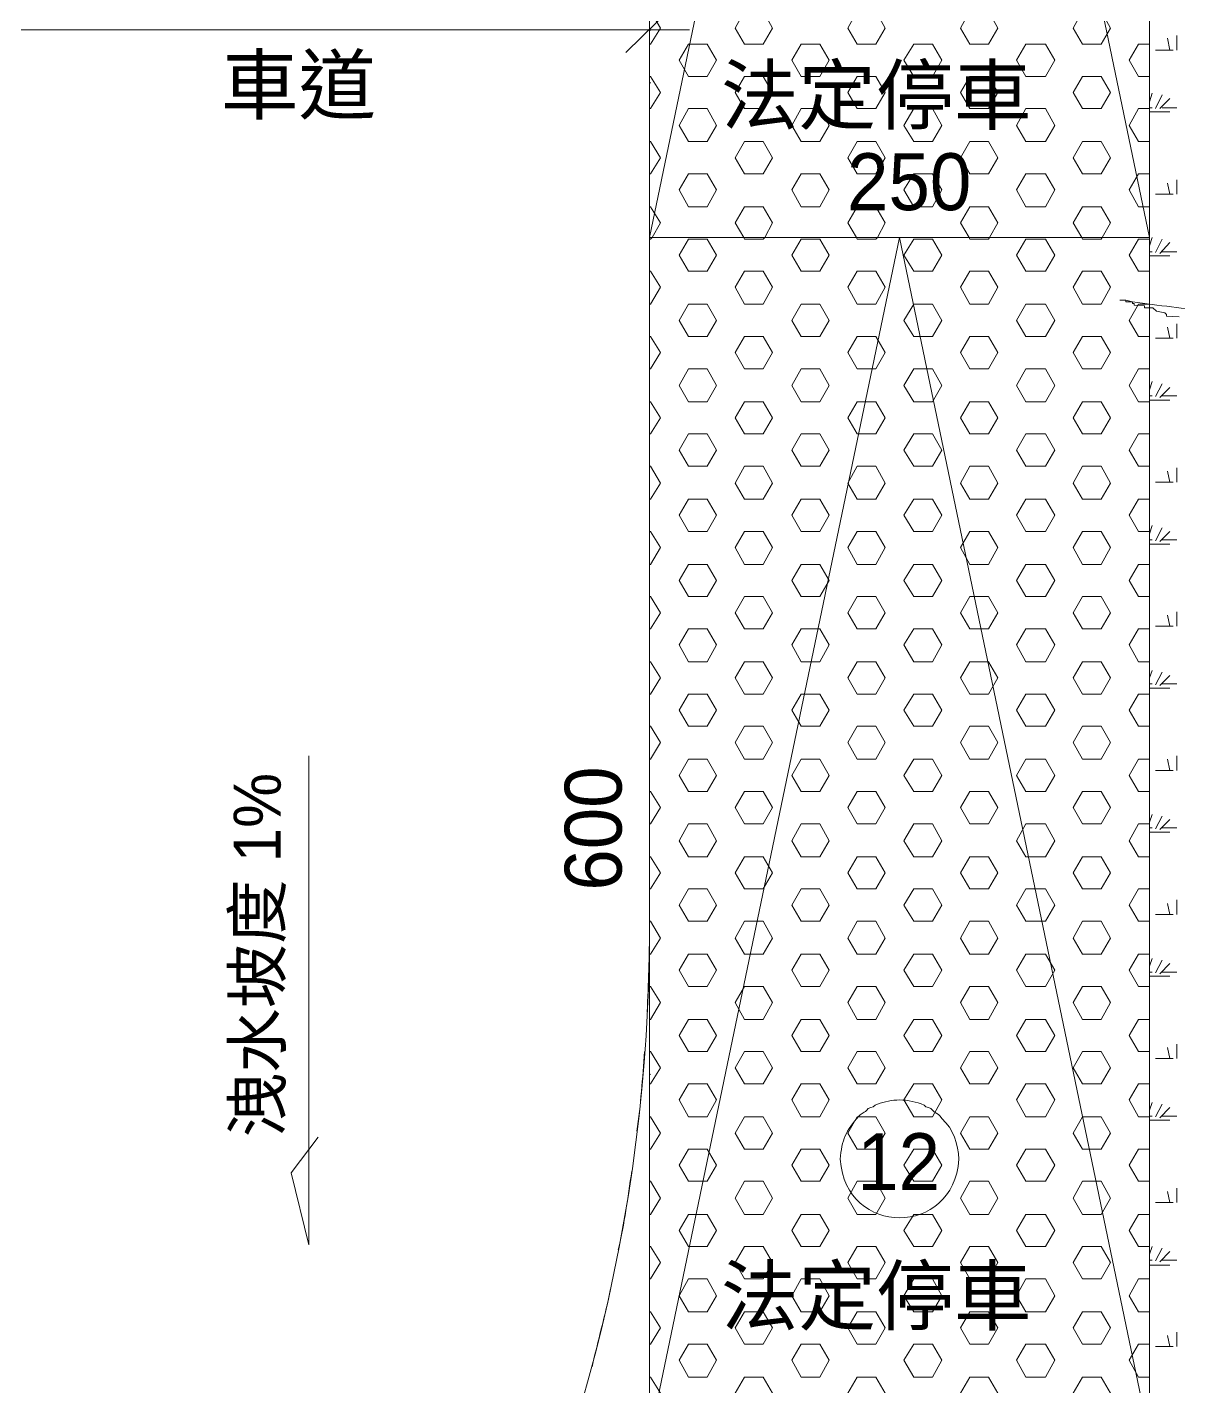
# Model space of a CAD drawing. Header units: millimetres. Extents: x -15161 to 10473752, y -72817 to 33960.
# Drawn here: x 76103 to 76678, y -48446 to -47767 of the extents above; entities that cross this region are included whole.
import ezdxf
from ezdxf import colors
from ezdxf.entities.mleader import LeaderData, LeaderLine
from ezdxf.enums import TextEntityAlignment as Align
from ezdxf.math import Vec2, Vec3

# ---------------------------------------------------------------- set-up
doc = ezdxf.new("R2010")
doc.units = ezdxf.units.MM
doc.layers.add('PDF_幾何圖形', color=7, linetype='Continuous')
doc.layers.add('PDF_文字', color=7, linetype='Continuous')
doc.styles.add('PDF PMingLiU', font='PMingLiU.ttf')
doc.styles.get("Standard").update_dxf_attribs({"font": 'arial.ttf'})

# ---------------------------------------------------------------- blocks, each defined once
blk = doc.blocks.new('建築底圖1140116')
at = {"layer": 'PDF_幾何圖形', "lineweight": 0}
for points in [[(1839.01, -22577.18), (1488.86, -22577.18, -0.000209), (1488.43, -24980.84)], [(1837.74, -24945.69, 0.011407), (1839.01, -24903.78, -0.254152), (1450.33, -25617.63)]]:
    blk.add_lwpolyline(points, format="xyb", dxfattribs=at)
for points in [[(2126.08, -23358.36), (2088.82, -23358.36), (2088.82, -25158.67), (2389.01, -25158.67)], [(1839.01, -24558.7), (1839.01, -23958.32), (2088.82, -23958.32), (2088.82, -24558.7)], [(2088.82, -24558.7), (1963.91, -23958.32), (1839.01, -24558.7), (1963.91, -23958.32)], [(1839.01, -24558.7), (1839.01, -23958.32), (2088.82, -23958.32), (2088.82, -24558.7)], [(1895.75, -24445.65), (1886.43, -24445.65), (1881.77, -24454.12), (1886.43, -24462.17), (1895.75, -24462.17), (1900.4, -24454.12)], [(1952.06, -24445.65), (1942.74, -24445.65), (1938.09, -24454.12), (1942.74, -24462.17), (1952.06, -24462.17), (1956.72, -24454.12)], [(2008.37, -24445.65), (1999.06, -24445.65), (1994.4, -24454.12), (1999.06, -24462.17), (2008.37, -24462.17), (2013.03, -24454.12)], [(2064.68, -24445.65), (2055.37, -24445.65), (2050.71, -24454.12), (2055.37, -24462.17), (2064.68, -24462.17), (2069.34, -24454.12)], [(1867.8, -24462.17), (1858.49, -24462.17), (1853.83, -24470.21), (1858.49, -24478.26), (1867.8, -24478.26), (1872.46, -24470.21)], [(1924.11, -24462.17), (1914.8, -24462.17), (1910.14, -24470.21), (1914.8, -24478.26), (1924.11, -24478.26), (1928.77, -24470.21)], [(1980.43, -24462.17), (1971.11, -24462.17), (1966.03, -24470.21), (1971.11, -24478.26), (1980.43, -24478.26), (1985.08, -24470.21)], [(2036.74, -24462.17), (2027, -24462.17), (2022.34, -24470.21), (2027, -24478.26), (2036.74, -24478.26), (2041.4, -24470.21)], [(1895.75, -24478.26), (1886.43, -24478.26), (1881.77, -24486.3), (1886.43, -24494.35), (1895.75, -24494.35), (1900.4, -24486.3)], [(1952.06, -24478.26), (1942.74, -24478.26), (1938.09, -24486.3), (1942.74, -24494.35), (1952.06, -24494.35), (1956.72, -24486.3)], [(2008.37, -24478.26), (1999.06, -24478.26), (1994.4, -24486.3), (1999.06, -24494.35), (2008.37, -24494.35), (2013.03, -24486.3)], [(2064.68, -24478.26), (2055.37, -24478.26), (2050.71, -24486.3), (2055.37, -24494.35), (2064.68, -24494.35), (2069.34, -24486.3)], [(1867.8, -24494.35), (1858.49, -24494.35), (1853.83, -24502.81), (1858.49, -24510.86), (1867.8, -24510.86), (1872.46, -24502.81)], [(1924.11, -24494.35), (1914.8, -24494.35), (1910.14, -24502.81), (1914.8, -24510.86), (1924.11, -24510.86), (1928.77, -24502.81)], [(1980.43, -24494.35), (1971.11, -24494.35), (1966.03, -24502.81), (1971.11, -24510.86), (1980.43, -24510.86), (1985.08, -24502.81)], [(2036.74, -24494.35), (2027, -24494.35), (2022.34, -24502.81), (2027, -24510.86), (2036.74, -24510.86), (2041.4, -24502.81)], [(1895.75, -24510.86), (1886.43, -24510.86), (1881.77, -24518.9), (1886.43, -24526.95), (1895.75, -24526.95), (1900.4, -24518.9)], [(1952.06, -24510.86), (1942.74, -24510.86), (1938.09, -24518.9), (1942.74, -24526.95), (1952.06, -24526.95), (1956.72, -24518.9)], [(2008.37, -24510.86), (1999.06, -24510.86), (1994.4, -24518.9), (1999.06, -24526.95), (2008.37, -24526.95), (2013.03, -24518.9)], [(2064.68, -24510.86), (2055.37, -24510.86), (2050.71, -24518.9), (2055.37, -24526.95), (2064.68, -24526.95), (2069.34, -24518.9)], [(1867.8, -24526.95), (1858.49, -24526.95), (1853.83, -24534.99), (1858.49, -24543.46), (1867.8, -24543.46), (1872.46, -24534.99)], [(1924.11, -24526.95), (1914.8, -24526.95), (1910.14, -24534.99), (1914.8, -24543.46), (1924.11, -24543.46), (1928.77, -24534.99)], [(1980.43, -24526.95), (1971.11, -24526.95), (1966.03, -24534.99), (1971.11, -24543.46), (1980.43, -24543.46), (1985.08, -24534.99)], [(2036.74, -24526.95), (2027, -24526.95), (2022.34, -24534.99), (2027, -24543.46), (2036.74, -24543.46), (2041.4, -24534.99)], [(1895.75, -24543.46), (1886.43, -24543.46), (1881.77, -24551.51), (1886.01, -24558.7), (1886.43, -24559.55), (1895.75, -24559.55), (1896.59, -24558.7), (1900.4, -24551.51)], [(1952.06, -24543.46), (1942.74, -24543.46), (1938.09, -24551.51), (1942.32, -24558.7), (1942.74, -24559.55), (1952.06, -24559.55), (1952.91, -24558.7), (1956.72, -24551.51)], [(2008.37, -24543.46), (1999.06, -24543.46), (1994.4, -24551.51), (1998.63, -24558.7), (1999.06, -24559.55), (2008.37, -24559.55), (2008.8, -24558.7), (2013.03, -24551.51)], [(2064.68, -24543.46), (2055.37, -24543.46), (2050.71, -24551.51), (2054.95, -24558.7), (2055.37, -24559.55), (2064.68, -24559.55), (2065.11, -24558.7), (2069.34, -24551.51)], [(1839.01, -25158.67), (1839.01, -24558.7), (2088.82, -24558.7), (2088.82, -25158.67)], [(1839.01, -25408.9), (2389.01, -25283.57), (1839.01, -25158.67), (1963.91, -24558.7), (2088.82, -25158.67), (1963.91, -24558.7), (1839.01, -25158.67), (2389.01, -25283.57)], [(1839.01, -25158.67), (1839.01, -24558.7), (2088.82, -24558.7), (2088.82, -25158.67)], [(1867.8, -24559.55), (1858.49, -24559.55), (1853.83, -24567.59), (1858.49, -24575.64), (1867.8, -24575.64), (1872.46, -24567.59)], [(1924.11, -24559.55), (1914.8, -24559.55), (1910.14, -24567.59), (1914.8, -24575.64), (1924.11, -24575.64), (1928.77, -24567.59)], [(1980.43, -24559.55), (1971.11, -24559.55), (1966.03, -24567.59), (1971.11, -24575.64), (1980.43, -24575.64), (1985.08, -24567.59)], [(2036.74, -24559.55), (2027, -24559.55), (2022.34, -24567.59), (2027, -24575.64), (2036.74, -24575.64), (2041.4, -24567.59)], [(1895.75, -24575.64), (1886.43, -24575.64), (1881.77, -24583.68), (1886.43, -24592.15), (1895.75, -24592.15), (1900.4, -24583.68)], [(1952.06, -24575.64), (1942.74, -24575.64), (1938.09, -24583.68), (1942.74, -24592.15), (1952.06, -24592.15), (1956.72, -24583.68)], [(2008.37, -24575.64), (1999.06, -24575.64), (1994.4, -24583.68), (1999.06, -24592.15), (2008.37, -24592.15), (2013.03, -24583.68)], [(2064.68, -24575.64), (2055.37, -24575.64), (2050.71, -24583.68), (2055.37, -24592.15), (2064.68, -24592.15), (2069.34, -24583.68)], [(1867.8, -24592.15), (1858.49, -24592.15), (1853.83, -24600.2), (1858.49, -24608.24), (1867.8, -24608.24), (1872.46, -24600.2)], [(1924.11, -24592.15), (1914.8, -24592.15), (1910.14, -24600.2), (1914.8, -24608.24), (1924.11, -24608.24), (1928.77, -24600.2)], [(1980.43, -24592.15), (1971.11, -24592.15), (1966.03, -24600.2), (1971.11, -24608.24), (1980.43, -24608.24), (1985.08, -24600.2)], [(2036.74, -24592.15), (2027, -24592.15), (2022.34, -24600.2), (2027, -24608.24), (2036.74, -24608.24), (2041.4, -24600.2)], [(1895.75, -24608.24), (1886.43, -24608.24), (1881.77, -24616.29), (1886.43, -24624.33), (1895.75, -24624.33), (1900.4, -24616.29)], [(1952.06, -24608.24), (1942.74, -24608.24), (1938.09, -24616.29), (1942.74, -24624.33), (1952.06, -24624.33), (1956.72, -24616.29)], [(2008.37, -24608.24), (1999.06, -24608.24), (1994.4, -24616.29), (1999.06, -24624.33), (2008.37, -24624.33), (2013.03, -24616.29)], [(2064.68, -24608.24), (2055.37, -24608.24), (2050.71, -24616.29), (2055.37, -24624.33), (2064.68, -24624.33), (2069.34, -24616.29)], [(1867.8, -24624.33), (1858.49, -24624.33), (1853.83, -24632.8), (1858.49, -24640.84), (1867.8, -24640.84), (1872.46, -24632.8)], [(1924.11, -24624.33), (1914.8, -24624.33), (1910.14, -24632.8), (1914.8, -24640.84), (1924.11, -24640.84), (1928.77, -24632.8)], [(1980.43, -24624.33), (1971.11, -24624.33), (1966.03, -24632.8), (1971.11, -24640.84), (1980.43, -24640.84), (1985.08, -24632.8)], [(2036.74, -24624.33), (2027, -24624.33), (2022.34, -24632.8), (2027, -24640.84), (2036.74, -24640.84), (2041.4, -24632.8)], [(1895.75, -24640.84), (1886.43, -24640.84), (1881.77, -24648.89), (1886.43, -24656.93), (1895.75, -24656.93), (1900.4, -24648.89)], [(1952.06, -24640.84), (1942.74, -24640.84), (1938.09, -24648.89), (1942.74, -24656.93), (1952.06, -24656.93), (1956.72, -24648.89)], [(2008.37, -24640.84), (1999.06, -24640.84), (1994.4, -24648.89), (1999.06, -24656.93), (2008.37, -24656.93), (2013.03, -24648.89)], [(2064.68, -24640.84), (2055.37, -24640.84), (2050.71, -24648.89), (2055.37, -24656.93), (2064.68, -24656.93), (2069.34, -24648.89)], [(1867.8, -24656.93), (1858.49, -24656.93), (1853.83, -24664.98), (1858.49, -24673.02), (1867.8, -24673.02), (1872.46, -24664.98)], [(1924.11, -24656.93), (1914.8, -24656.93), (1910.14, -24664.98), (1914.8, -24673.02), (1924.11, -24673.02), (1928.77, -24664.98)], [(1980.43, -24656.93), (1971.11, -24656.93), (1966.03, -24664.98), (1971.11, -24673.02), (1980.43, -24673.02), (1985.08, -24664.98)], [(2036.74, -24656.93), (2027, -24656.93), (2022.34, -24664.98), (2027, -24673.02), (2036.74, -24673.02), (2041.4, -24664.98)], [(1895.75, -24673.02), (1886.43, -24673.02), (1881.77, -24681.49), (1886.43, -24689.53), (1895.75, -24689.53), (1900.4, -24681.49)], [(1952.06, -24673.02), (1942.74, -24673.02), (1938.09, -24681.49), (1942.74, -24689.53), (1952.06, -24689.53), (1956.72, -24681.49)], [(2008.37, -24673.02), (1999.06, -24673.02), (1994.4, -24681.49), (1999.06, -24689.53), (2008.37, -24689.53), (2013.03, -24681.49)], [(2064.68, -24673.02), (2055.37, -24673.02), (2050.71, -24681.49), (2055.37, -24689.53), (2064.68, -24689.53), (2069.34, -24681.49)], [(1867.8, -24689.53), (1858.49, -24689.53), (1853.83, -24697.58), (1858.49, -24705.62), (1867.8, -24705.62), (1872.46, -24697.58)], [(1924.11, -24689.53), (1914.8, -24689.53), (1910.14, -24697.58), (1914.8, -24705.62), (1924.11, -24705.62), (1928.77, -24697.58)], [(1980.43, -24689.53), (1971.11, -24689.53), (1966.03, -24697.58), (1971.11, -24705.62), (1980.43, -24705.62), (1985.08, -24697.58)], [(2036.74, -24689.53), (2027, -24689.53), (2022.34, -24697.58), (2027, -24705.62), (2036.74, -24705.62), (2041.4, -24697.58)], [(1895.75, -24705.62), (1886.43, -24705.62), (1881.77, -24713.67), (1886.43, -24722.14), (1895.75, -24722.14), (1900.4, -24713.67)], [(1952.06, -24705.62), (1942.74, -24705.62), (1938.09, -24713.67), (1942.74, -24722.14), (1952.06, -24722.14), (1956.72, -24713.67)], [(2008.37, -24705.62), (1999.06, -24705.62), (1994.4, -24713.67), (1999.06, -24722.14), (2008.37, -24722.14), (2013.03, -24713.67)], [(2064.68, -24705.62), (2055.37, -24705.62), (2050.71, -24713.67), (2055.37, -24722.14), (2064.68, -24722.14), (2069.34, -24713.67)], [(1867.8, -24722.14), (1858.49, -24722.14), (1853.83, -24730.18), (1858.49, -24738.23), (1867.8, -24738.23), (1872.46, -24730.18)], [(1924.11, -24722.14), (1914.8, -24722.14), (1910.14, -24730.18), (1914.8, -24738.23), (1924.11, -24738.23), (1928.77, -24730.18)], [(1980.43, -24722.14), (1971.11, -24722.14), (1966.03, -24730.18), (1971.11, -24738.23), (1980.43, -24738.23), (1985.08, -24730.18)], [(2036.74, -24722.14), (2027, -24722.14), (2022.34, -24730.18), (2027, -24738.23), (2036.74, -24738.23), (2041.4, -24730.18)], [(1895.75, -24738.23), (1886.43, -24738.23), (1881.77, -24746.27), (1886.43, -24754.32), (1895.75, -24754.32), (1900.4, -24746.27)], [(1952.06, -24738.23), (1942.74, -24738.23), (1938.09, -24746.27), (1942.74, -24754.32), (1952.06, -24754.32), (1956.72, -24746.27)], [(2008.37, -24738.23), (1999.06, -24738.23), (1994.4, -24746.27), (1999.06, -24754.32), (2008.37, -24754.32), (2013.03, -24746.27)], [(2064.68, -24738.23), (2055.37, -24738.23), (2050.71, -24746.27), (2055.37, -24754.32), (2064.68, -24754.32), (2069.34, -24746.27)], [(1867.8, -24754.32), (1858.49, -24754.32), (1853.83, -24762.36), (1858.49, -24770.83), (1867.8, -24770.83), (1872.46, -24762.36)], [(1924.11, -24754.32), (1914.8, -24754.32), (1910.14, -24762.36), (1914.8, -24770.83), (1924.11, -24770.83), (1928.77, -24762.36)], [(1980.43, -24754.32), (1971.11, -24754.32), (1966.03, -24762.36), (1971.11, -24770.83), (1980.43, -24770.83), (1985.08, -24762.36)], [(2036.74, -24754.32), (2027, -24754.32), (2022.34, -24762.36), (2027, -24770.83), (2036.74, -24770.83), (2041.4, -24762.36)], [(1895.75, -24770.83), (1886.43, -24770.83), (1881.77, -24778.87), (1886.43, -24786.92), (1895.75, -24786.92), (1900.4, -24778.87)], [(1952.06, -24770.83), (1942.74, -24770.83), (1938.09, -24778.87), (1942.74, -24786.92), (1952.06, -24786.92), (1956.72, -24778.87)], [(2008.37, -24770.83), (1999.06, -24770.83), (1994.4, -24778.87), (1999.06, -24786.92), (2008.37, -24786.92), (2013.03, -24778.87)], [(2064.68, -24770.83), (2055.37, -24770.83), (2050.71, -24778.87), (2055.37, -24786.92), (2064.68, -24786.92), (2069.34, -24778.87)], [(1867.8, -24786.92), (1858.49, -24786.92), (1853.83, -24794.96), (1858.49, -24803.01), (1867.8, -24803.01), (1872.46, -24794.96)], [(1924.11, -24786.92), (1914.8, -24786.92), (1910.14, -24794.96), (1914.8, -24803.01), (1924.11, -24803.01), (1928.77, -24794.96)], [(1980.43, -24786.92), (1971.11, -24786.92), (1966.03, -24794.96), (1971.11, -24803.01), (1980.43, -24803.01), (1985.08, -24794.96)], [(2036.74, -24786.92), (2027, -24786.92), (2022.34, -24794.96), (2027, -24803.01), (2036.74, -24803.01), (2041.4, -24794.96)], [(1895.75, -24803.01), (1886.43, -24803.01), (1881.77, -24811.05), (1886.43, -24819.52), (1895.75, -24819.52), (1900.4, -24811.05)], [(1952.06, -24803.01), (1942.74, -24803.01), (1938.09, -24811.05), (1942.74, -24819.52), (1952.06, -24819.52), (1956.72, -24811.05)], [(2008.37, -24803.01), (1999.06, -24803.01), (1994.4, -24811.05), (1999.06, -24819.52), (2008.37, -24819.52), (2013.03, -24811.05)], [(2064.68, -24803.01), (2055.37, -24803.01), (2050.71, -24811.05), (2055.37, -24819.52), (2064.68, -24819.52), (2069.34, -24811.05)], [(1867.8, -24819.52), (1858.49, -24819.52), (1853.83, -24827.56), (1858.49, -24835.61), (1867.8, -24835.61), (1872.46, -24827.56)], [(1924.11, -24819.52), (1914.8, -24819.52), (1910.14, -24827.56), (1914.8, -24835.61), (1924.11, -24835.61), (1928.77, -24827.56)], [(1980.43, -24819.52), (1971.11, -24819.52), (1966.03, -24827.56), (1971.11, -24835.61), (1980.43, -24835.61), (1985.08, -24827.56)], [(2036.74, -24819.52), (2027, -24819.52), (2022.34, -24827.56), (2027, -24835.61), (2036.74, -24835.61), (2041.4, -24827.56)], [(1895.75, -24835.61), (1886.43, -24835.61), (1881.77, -24843.65), (1886.43, -24851.7), (1895.75, -24851.7), (1900.4, -24843.65)], [(1952.06, -24835.61), (1942.74, -24835.61), (1938.09, -24843.65), (1942.74, -24851.7), (1952.06, -24851.7), (1956.72, -24843.65)], [(2008.37, -24835.61), (1999.06, -24835.61), (1994.4, -24843.65), (1999.06, -24851.7), (2008.37, -24851.7), (2013.03, -24843.65)], [(2064.68, -24835.61), (2055.37, -24835.61), (2050.71, -24843.65), (2055.37, -24851.7), (2064.68, -24851.7), (2069.34, -24843.65)], [(1867.8, -24851.7), (1858.49, -24851.7), (1853.83, -24860.17), (1858.49, -24868.21), (1867.8, -24868.21), (1872.46, -24860.17)], [(1924.11, -24851.7), (1914.8, -24851.7), (1910.14, -24860.17), (1914.8, -24868.21), (1924.11, -24868.21), (1928.77, -24860.17)], [(1980.43, -24851.7), (1971.11, -24851.7), (1966.03, -24860.17), (1971.11, -24868.21), (1980.43, -24868.21), (1985.08, -24860.17)], [(2036.74, -24851.7), (2027, -24851.7), (2022.34, -24860.17), (2027, -24868.21), (2036.74, -24868.21), (2041.4, -24860.17)], [(1895.75, -24868.21), (1886.43, -24868.21), (1881.77, -24876.26), (1886.43, -24884.3), (1895.75, -24884.3), (1900.4, -24876.26)], [(1952.06, -24868.21), (1942.74, -24868.21), (1938.09, -24876.26), (1942.74, -24884.3), (1952.06, -24884.3), (1956.72, -24876.26)], [(2008.37, -24868.21), (1999.06, -24868.21), (1994.4, -24876.26), (1999.06, -24884.3), (2008.37, -24884.3), (2013.03, -24876.26)], [(2064.68, -24868.21), (2055.37, -24868.21), (2050.71, -24876.26), (2055.37, -24884.3), (2064.68, -24884.3), (2069.34, -24876.26)], [(1867.8, -24884.3), (1858.49, -24884.3), (1853.83, -24892.34), (1858.49, -24900.39), (1867.8, -24900.39), (1872.46, -24892.34)], [(1924.11, -24884.3), (1914.8, -24884.3), (1910.14, -24892.34), (1914.8, -24900.39), (1924.11, -24900.39), (1928.77, -24892.34)], [(1980.43, -24884.3), (1971.11, -24884.3), (1966.03, -24892.34), (1971.11, -24900.39), (1980.43, -24900.39), (1985.08, -24892.34)], [(2036.74, -24884.3), (2027, -24884.3), (2022.34, -24892.34), (2027, -24900.39), (2036.74, -24900.39), (2041.4, -24892.34)], [(1895.75, -24900.39), (1886.43, -24900.39), (1881.77, -24908.86), (1886.43, -24916.9), (1895.75, -24916.9), (1900.4, -24908.86)], [(1952.06, -24900.39), (1942.74, -24900.39), (1938.09, -24908.86), (1942.74, -24916.9), (1952.06, -24916.9), (1956.72, -24908.86)], [(2008.37, -24900.39), (1999.06, -24900.39), (1994.4, -24908.86), (1999.06, -24916.9), (2008.37, -24916.9), (2013.03, -24908.86)], [(2064.68, -24900.39), (2055.37, -24900.39), (2050.71, -24908.86), (2055.37, -24916.9), (2064.68, -24916.9), (2069.34, -24908.86)], [(1867.8, -24916.9), (1858.49, -24916.9), (1853.83, -24924.95), (1858.49, -24932.99), (1867.8, -24932.99), (1872.46, -24924.95)], [(1924.11, -24916.9), (1914.8, -24916.9), (1910.14, -24924.95), (1914.8, -24932.99), (1924.11, -24932.99), (1928.77, -24924.95)], [(1980.43, -24916.9), (1971.11, -24916.9), (1966.03, -24924.95), (1971.11, -24932.99), (1980.43, -24932.99), (1985.08, -24924.95)], [(2036.74, -24916.9), (2027, -24916.9), (2022.34, -24924.95), (2027, -24932.99), (2036.74, -24932.99), (2041.4, -24924.95)], [(1895.75, -24932.99), (1886.43, -24932.99), (1881.77, -24941.04), (1886.43, -24949.5), (1895.75, -24949.5), (1900.4, -24941.04)], [(1952.06, -24932.99), (1942.74, -24932.99), (1938.09, -24941.04), (1942.74, -24949.5), (1952.06, -24949.5), (1956.72, -24941.04)], [(2008.37, -24932.99), (1999.06, -24932.99), (1994.4, -24941.04), (1999.06, -24949.5), (2008.37, -24949.5), (2013.03, -24941.04)], [(2064.68, -24932.99), (2055.37, -24932.99), (2050.71, -24941.04), (2055.37, -24949.5), (2064.68, -24949.5), (2069.34, -24941.04)], [(1867.8, -24949.5), (1858.49, -24949.5), (1853.83, -24957.55), (1858.49, -24965.59), (1867.8, -24965.59), (1872.46, -24957.55)], [(1924.11, -24949.5), (1914.8, -24949.5), (1910.14, -24957.55), (1914.8, -24965.59), (1924.11, -24965.59), (1928.77, -24957.55)], [(1980.43, -24949.5), (1971.11, -24949.5), (1966.03, -24957.55), (1971.11, -24965.59), (1980.43, -24965.59), (1985.08, -24957.55)], [(2036.74, -24949.5), (2027, -24949.5), (2022.34, -24957.55), (2027, -24965.59), (2036.74, -24965.59), (2041.4, -24957.55)], [(1895.75, -24965.59), (1886.43, -24965.59), (1881.77, -24973.64), (1886.43, -24981.68), (1895.75, -24981.68), (1900.4, -24973.64)], [(1952.06, -24965.59), (1942.74, -24965.59), (1938.09, -24973.64), (1942.74, -24981.68), (1952.06, -24981.68), (1956.72, -24973.64)], [(2008.37, -24965.59), (1999.06, -24965.59), (1994.4, -24973.64), (1999.06, -24981.68), (2008.37, -24981.68), (2013.03, -24973.64)], [(2064.68, -24965.59), (2055.37, -24965.59), (2050.71, -24973.64), (2055.37, -24981.68), (2064.68, -24981.68), (2069.34, -24973.64)], [(1839.43, -24977.02), (1839.01, -24976.6), (1839.01, -24996.92), (1839.01, -24976.6)], [(1867.8, -24981.68), (1858.49, -24981.68), (1853.83, -24989.73), (1858.49, -24998.2), (1867.8, -24998.2), (1872.46, -24989.73)], [(1924.11, -24981.68), (1914.8, -24981.68), (1910.14, -24989.73), (1914.8, -24998.2), (1924.11, -24998.2), (1928.77, -24989.73)], [(1980.43, -24981.68), (1971.11, -24981.68), (1966.03, -24989.73), (1971.11, -24998.2), (1980.43, -24998.2), (1985.08, -24989.73)], [(2036.74, -24981.68), (2027, -24981.68), (2022.34, -24989.73), (2027, -24998.2), (2036.74, -24998.2), (2041.4, -24989.73)], [(1895.75, -24998.2), (1886.43, -24998.2), (1881.77, -25006.24), (1886.43, -25014.28), (1895.75, -25014.28), (1900.4, -25006.24)], [(1952.06, -24998.2), (1942.74, -24998.2), (1938.09, -25006.24), (1942.74, -25014.28), (1952.06, -25014.28), (1956.72, -25006.24)], [(2008.37, -24998.2), (1999.06, -24998.2), (1994.4, -25006.24), (1999.06, -25014.28), (2008.37, -25014.28), (2013.03, -25006.24)], [(2064.68, -24998.2), (2055.37, -24998.2), (2050.71, -25006.24), (2055.37, -25014.28), (2064.68, -25014.28), (2069.34, -25006.24)], [(1839.01, -25016.82), (1839.01, -25056.62)], [(1867.8, -25014.28), (1858.49, -25014.28), (1853.83, -25022.33), (1858.49, -25030.37), (1867.8, -25030.37), (1872.46, -25022.33)], [(1924.11, -25014.28), (1914.8, -25014.28), (1910.14, -25022.33), (1914.8, -25030.37), (1924.11, -25030.37), (1928.77, -25022.33)], [(1980.43, -25014.28), (1971.11, -25014.28), (1966.03, -25022.33), (1971.11, -25030.37), (1980.43, -25030.37), (1985.08, -25022.33)], [(2036.74, -25014.28), (2027, -25014.28), (2022.34, -25022.33), (2027, -25030.37), (2036.74, -25030.37), (2041.4, -25022.33)], [(1895.75, -25030.37), (1886.43, -25030.37), (1881.77, -25038.84), (1886.43, -25046.89), (1895.75, -25046.89), (1900.4, -25038.84)], [(1952.06, -25030.37), (1942.74, -25030.37), (1938.09, -25038.84), (1942.74, -25046.89), (1952.06, -25046.89), (1956.72, -25038.84)], [(2008.37, -25030.37), (1999.06, -25030.37), (1994.4, -25038.84), (1999.06, -25046.89), (2008.37, -25046.89), (2013.03, -25038.84)], [(2064.68, -25030.37), (2055.37, -25030.37), (2050.71, -25038.84), (2055.37, -25046.89), (2064.68, -25046.89), (2069.34, -25038.84)], [(1867.8, -25046.89), (1858.49, -25046.89), (1853.83, -25054.93), (1858.49, -25062.98), (1867.8, -25062.98), (1872.46, -25054.93)], [(1924.11, -25046.89), (1914.8, -25046.89), (1910.14, -25054.93), (1914.8, -25062.98), (1924.11, -25062.98), (1928.77, -25054.93)], [(1980.43, -25046.89), (1971.11, -25046.89), (1966.03, -25054.93), (1971.11, -25062.98), (1980.43, -25062.98), (1985.08, -25054.93)], [(2036.74, -25046.89), (2027, -25046.89), (2022.34, -25054.93), (2027, -25062.98), (2036.74, -25062.98), (2041.4, -25054.93)], [(1895.75, -25062.98), (1886.43, -25062.98), (1881.77, -25071.02), (1886.43, -25079.07), (1895.75, -25079.07), (1900.4, -25071.02)], [(1952.06, -25062.98), (1942.74, -25062.98), (1938.09, -25071.02), (1942.74, -25079.07), (1952.06, -25079.07), (1956.72, -25071.02)], [(2008.37, -25062.98), (1999.06, -25062.98), (1994.4, -25071.02), (1999.06, -25079.07), (2008.37, -25079.07), (2013.03, -25071.02)], [(2064.68, -25062.98), (2055.37, -25062.98), (2050.71, -25071.02), (2055.37, -25079.07), (2064.68, -25079.07), (2069.34, -25071.02)], [(1839.01, -25076.95), (1839.01, -25116.75)], [(1867.8, -25079.07), (1858.49, -25079.07), (1853.83, -25087.53), (1858.49, -25095.58), (1867.8, -25095.58), (1872.46, -25087.53)], [(1924.11, -25079.07), (1914.8, -25079.07), (1910.14, -25087.53), (1914.8, -25095.58), (1924.11, -25095.58), (1928.77, -25087.53)], [(1980.43, -25079.07), (1971.11, -25079.07), (1966.03, -25087.53), (1971.11, -25095.58), (1980.43, -25095.58), (1985.08, -25087.53)], [(2036.74, -25079.07), (2027, -25079.07), (2022.34, -25087.53), (2027, -25095.58), (2036.74, -25095.58), (2041.4, -25087.53)], [(1895.75, -25095.58), (1886.43, -25095.58), (1881.77, -25103.62), (1886.43, -25111.67), (1895.75, -25111.67), (1900.4, -25103.62)], [(1952.06, -25095.58), (1942.74, -25095.58), (1938.09, -25103.62), (1942.74, -25111.67), (1952.06, -25111.67), (1956.72, -25103.62)], [(2008.37, -25095.58), (1999.06, -25095.58), (1994.4, -25103.62), (1999.06, -25111.67), (2008.37, -25111.67), (2013.03, -25103.62)], [(2064.68, -25095.58), (2055.37, -25095.58), (2050.71, -25103.62), (2055.37, -25111.67), (2064.68, -25111.67), (2069.34, -25103.62)], [(1867.8, -25111.67), (1858.49, -25111.67), (1853.83, -25119.71), (1858.49, -25128.18), (1867.8, -25128.18), (1872.46, -25119.71)], [(1924.11, -25111.67), (1914.8, -25111.67), (1910.14, -25119.71), (1914.8, -25128.18), (1924.11, -25128.18), (1928.77, -25119.71)], [(1980.43, -25111.67), (1971.11, -25111.67), (1966.03, -25119.71), (1971.11, -25128.18), (1980.43, -25128.18), (1985.08, -25119.71)], [(2036.74, -25111.67), (2027, -25111.67), (2022.34, -25119.71), (2027, -25128.18), (2036.74, -25128.18), (2041.4, -25119.71)], [(1895.75, -25128.18), (1886.43, -25128.18), (1881.77, -25136.22), (1886.43, -25144.27), (1895.75, -25144.27), (1900.4, -25136.22)], [(1952.06, -25128.18), (1942.74, -25128.18), (1938.09, -25136.22), (1942.74, -25144.27), (1952.06, -25144.27), (1956.72, -25136.22)], [(2008.37, -25128.18), (1999.06, -25128.18), (1994.4, -25136.22), (1999.06, -25144.27), (2008.37, -25144.27), (2013.03, -25136.22)], [(2064.68, -25128.18), (2055.37, -25128.18), (2050.71, -25136.22), (2055.37, -25144.27), (2064.68, -25144.27), (2069.34, -25136.22)]]:
    blk.add_lwpolyline(points, close=True, dxfattribs=at)
at = {"layer": 'PDF_幾何圖形', "lineweight": 5}
for points in [[(1839.01, -24558.7), (1839.01, -23958.32), (2088.82, -23958.32), (2088.82, -24558.7)], [(1839.01, -25158.67), (1839.01, -24558.7), (2088.82, -24558.7), (2088.82, -25158.67)]]:
    blk.add_lwpolyline(points, close=True, dxfattribs=at)
at = {"layer": 'PDF_幾何圖形', "lineweight": 9}
for points in [[(1850.87, -24443.11), (1827.16, -24466.4)], [(1839.01, -24471.06), (1839.01, -24444.81)], [(1468.96, -24454.97), (1488.86, -24454.97), (1839.01, -24454.97), (1858.91, -24454.97)], [(1673.46, -25008.36), (1659.91, -25026.14), (1668.8, -25062.13), (1668.8, -24817.83)]]:
    blk.add_lwpolyline(points, dxfattribs=at)
at = {"layer": 'PDF_幾何圖形', "lineweight": 0}
for points in [[(1839.01, -24462.17), (1839.43, -24462.17), (1844.52, -24454.12), (1839.43, -24445.65), (1839.01, -24445.65)], [(1839.01, -24454.97), (1839.43, -24455.39)], [(2088.82, -24462.17), (2083.31, -24462.17), (2078.66, -24470.21), (2083.31, -24478.26), (2088.82, -24478.26)], [(2098.98, -24465.13), (2097.71, -24459.2)], [(2102.37, -24465.13), (2102.37, -24457.93)], [(2091.78, -24465.13), (2100.67, -24465.13)], [(1839.01, -24494.35), (1839.43, -24494.35), (1844.52, -24486.3), (1839.43, -24478.26), (1839.01, -24478.26)], [(1839.01, -24481.22), (1839.43, -24481.64)], [(2088.82, -24490.96), (2090.09, -24486.72)], [(2091.78, -24494.35), (2095.17, -24487.57)], [(2093.9, -24494.35), (2098.98, -24489.27)], [(2088.82, -24494.35), (2083.31, -24494.35), (2078.66, -24502.81), (2083.31, -24510.86), (2088.82, -24510.86)], [(2088.82, -24493.92), (2090.09, -24493.92)], [(2088.82, -24496.04), (2098.98, -24496.04)], [(2095.17, -24493.92), (2102.37, -24493.92)], [(1839.01, -24526.95), (1839.43, -24526.95), (1844.52, -24518.9), (1839.43, -24510.86), (1839.01, -24510.86)], [(2088.82, -24526.95), (2083.31, -24526.95), (2078.66, -24534.99), (2083.31, -24543.46), (2088.82, -24543.46)], [(2102.37, -24537.11), (2102.37, -24529.91)], [(2091.78, -24537.11), (2100.67, -24537.11)], [(2098.98, -24537.11), (2097.71, -24531.61)], [(1839.01, -24559.55), (1839.43, -24559.55), (1840.28, -24558.7), (1844.52, -24551.51), (1839.43, -24543.46), (1839.01, -24543.46)], [(2088.82, -24559.55), (2083.31, -24559.55), (2078.66, -24567.59), (2083.31, -24575.64), (2088.82, -24575.64)], [(2088.82, -24562.94), (2090.09, -24558.7)], [(2091.78, -24566.32), (2095.17, -24559.55)], [(2093.9, -24566.75), (2098.98, -24561.24)], [(2088.82, -24565.9), (2090.09, -24565.9)], [(2088.82, -24568.02), (2098.98, -24568.02)], [(2095.17, -24565.9), (2102.37, -24565.9)], [(1839.01, -24592.15), (1839.43, -24592.15), (1844.52, -24583.68), (1839.43, -24575.64), (1839.01, -24575.64)], [(2088.82, -24592.15), (2083.31, -24592.15), (2078.66, -24600.2), (2083.31, -24608.24), (2088.82, -24608.24)], [(2098.98, -24609.09), (2097.71, -24603.58)], [(2102.37, -24609.09), (2102.37, -24601.89)], [(1839.01, -24624.33), (1839.43, -24624.33), (1844.52, -24616.29), (1839.43, -24608.24), (1839.01, -24608.24)], [(2091.78, -24609.09), (2100.67, -24609.09)], [(2088.82, -24624.33), (2083.31, -24624.33), (2078.66, -24632.8), (2083.31, -24640.84), (2088.82, -24640.84)], [(2088.82, -24634.92), (2090.09, -24630.68)], [(2091.78, -24638.3), (2095.17, -24631.95)], [(2088.82, -24637.88), (2090.09, -24637.88)], [(2088.82, -24640), (2098.98, -24640)], [(2093.9, -24638.73), (2098.98, -24633.65)], [(2095.17, -24637.88), (2102.37, -24637.88)], [(1839.01, -24656.93), (1839.43, -24656.93), (1844.52, -24648.89), (1839.43, -24640.84), (1839.01, -24640.84)], [(2088.82, -24656.93), (2083.31, -24656.93), (2078.66, -24664.98), (2083.31, -24673.02), (2088.82, -24673.02)], [(1839.01, -24689.53), (1839.43, -24689.53), (1844.52, -24681.49), (1839.43, -24673.02), (1839.01, -24673.02)], [(2102.37, -24681.07), (2102.37, -24673.87)], [(2098.98, -24681.07), (2097.71, -24675.56)], [(2091.78, -24681.07), (2100.67, -24681.07)], [(2088.82, -24689.53), (2083.31, -24689.53), (2078.66, -24697.58), (2083.31, -24705.62), (2088.82, -24705.62)], [(1839.01, -24722.14), (1839.43, -24722.14), (1844.52, -24713.67), (1839.43, -24705.62), (1839.01, -24705.62)], [(2088.82, -24706.89), (2090.09, -24702.66)], [(2091.78, -24710.28), (2095.17, -24703.93)], [(2093.9, -24710.7), (2098.98, -24705.62)], [(2088.82, -24709.86), (2090.09, -24709.86)], [(2088.82, -24711.98), (2098.98, -24711.98)], [(2095.17, -24709.86), (2102.37, -24709.86)], [(2088.82, -24722.14), (2083.31, -24722.14), (2078.66, -24730.18), (2083.31, -24738.23), (2088.82, -24738.23)], [(1839.01, -24754.32), (1839.43, -24754.32), (1844.52, -24746.27), (1839.43, -24738.23), (1839.01, -24738.23)], [(2098.98, -24753.05), (2097.71, -24747.54)], [(2102.37, -24753.05), (2102.37, -24745.85)], [(2088.82, -24754.32), (2083.31, -24754.32), (2078.66, -24762.36), (2083.31, -24770.83), (2088.82, -24770.83)], [(2091.78, -24753.05), (2100.67, -24753.05)], [(1839.01, -24786.92), (1839.43, -24786.92), (1844.52, -24778.87), (1839.43, -24770.83), (1839.01, -24770.83)], [(2088.82, -24778.87), (2090.09, -24775.06)], [(2088.82, -24781.84), (2090.09, -24781.84)], [(2091.78, -24782.26), (2095.17, -24775.91)], [(2093.9, -24782.68), (2098.98, -24777.6)], [(2095.17, -24781.84), (2102.37, -24781.84)], [(2088.82, -24786.92), (2083.31, -24786.92), (2078.66, -24794.96), (2083.31, -24803.01), (2088.82, -24803.01)], [(2088.82, -24783.95), (2098.98, -24783.95)], [(1839.01, -24819.52), (1839.43, -24819.52), (1844.52, -24811.05), (1839.43, -24803.01), (1839.01, -24803.01)], [(2088.82, -24819.52), (2083.31, -24819.52), (2078.66, -24827.56), (2083.31, -24835.61), (2088.82, -24835.61)], [(2098.98, -24825.02), (2097.71, -24819.52)], [(2102.37, -24825.02), (2102.37, -24817.83)], [(2091.78, -24825.02), (2100.67, -24825.02)], [(1839.01, -24851.7), (1839.43, -24851.7), (1844.52, -24843.65), (1839.43, -24835.61), (1839.01, -24835.61)], [(2088.82, -24850.85), (2090.09, -24847.04)], [(2091.78, -24854.24), (2095.17, -24847.89)], [(2093.9, -24854.66), (2098.98, -24849.58)], [(2088.82, -24851.7), (2083.31, -24851.7), (2078.66, -24860.17), (2083.31, -24868.21), (2088.82, -24868.21)], [(2088.82, -24853.82), (2090.09, -24853.82)], [(2088.82, -24855.93), (2098.98, -24855.93)], [(2095.17, -24853.82), (2102.37, -24853.82)], [(1839.01, -24884.3), (1839.43, -24884.3), (1844.52, -24876.26), (1839.43, -24868.21), (1839.01, -24868.21)], [(2088.82, -24884.3), (2083.31, -24884.3), (2078.66, -24892.34), (2083.31, -24900.39), (2088.82, -24900.39)], [(2102.37, -24897), (2102.37, -24889.8)], [(2091.78, -24897), (2100.67, -24897)], [(2098.98, -24897), (2097.71, -24891.5)], [(1839.01, -24916.9), (1839.43, -24916.9), (1844.52, -24908.86), (1839.43, -24900.39), (1839.01, -24900.39)], [(2088.82, -24916.9), (2083.31, -24916.9), (2078.66, -24924.95), (2083.31, -24932.99), (2088.82, -24932.99)], [(2088.82, -24922.83), (2090.09, -24919.02)], [(2091.78, -24926.22), (2095.17, -24919.87)], [(2093.9, -24926.64), (2098.98, -24921.56)], [(2088.82, -24925.79), (2090.09, -24925.79)], [(2088.82, -24927.91), (2098.98, -24927.91)], [(2095.17, -24925.79), (2102.37, -24925.79)], [(1839.01, -24949.5), (1839.43, -24949.5), (1844.52, -24941.04), (1839.43, -24932.99), (1839.01, -24932.99)], [(2088.82, -24949.5), (2083.31, -24949.5), (2078.66, -24957.55), (2083.31, -24965.59), (2088.82, -24965.59)], [(1839.01, -24981.68), (1839.43, -24981.68), (1844.52, -24973.64), (1839.43, -24965.59), (1839.01, -24965.59)], [(2098.98, -24968.98), (2097.71, -24963.48)], [(2102.37, -24968.98), (2102.37, -24961.78)], [(2091.78, -24968.98), (2100.67, -24968.98)], [(2088.82, -24981.68), (2083.31, -24981.68), (2078.66, -24989.73), (2083.31, -24998.2), (2088.82, -24998.2)], [(2088.82, -24994.81), (2090.09, -24991)], [(2091.78, -24998.2), (2095.17, -24991.84)], [(1839.01, -25014.28), (1839.43, -25014.28), (1844.52, -25006.24), (1839.43, -24998.2), (1839.01, -24998.2)], [(2088.82, -24997.77), (2090.09, -24997.77)], [(2088.82, -24999.89), (2098.98, -24999.89)], [(2093.9, -24998.62), (2098.98, -24993.54)], [(2095.17, -24997.77), (2102.37, -24997.77)], [(2088.82, -25014.28), (2083.31, -25014.28), (2078.66, -25022.33), (2083.31, -25030.37), (2088.82, -25030.37)], [(1839.01, -25046.89), (1839.43, -25046.89), (1844.52, -25038.84), (1839.43, -25030.37), (1839.01, -25030.37)], [(2102.37, -25040.96), (2102.37, -25033.76)], [(2098.98, -25040.96), (2097.71, -25035.45)], [(2088.82, -25046.89), (2083.31, -25046.89), (2078.66, -25054.93), (2083.31, -25062.98), (2088.82, -25062.98)], [(2091.78, -25040.96), (2100.67, -25040.96)], [(1839.01, -25079.07), (1839.43, -25079.07), (1844.52, -25071.02), (1839.43, -25062.98), (1839.01, -25062.98)], [(2088.82, -25066.79), (2090.09, -25062.98)], [(2091.78, -25070.17), (2095.17, -25063.82)], [(2093.9, -25070.6), (2098.98, -25065.52)], [(2088.82, -25069.75), (2090.09, -25069.75)], [(2088.82, -25072.29), (2098.98, -25072.29)], [(2095.17, -25069.75), (2102.37, -25069.75)], [(2088.82, -25079.07), (2083.31, -25079.07), (2078.66, -25087.53), (2083.31, -25095.58), (2088.82, -25095.58)], [(1839.01, -25111.67), (1839.43, -25111.67), (1844.52, -25103.62), (1839.43, -25095.58), (1839.01, -25095.58)], [(2098.98, -25112.94), (2097.71, -25107.43)], [(2102.37, -25112.94), (2102.37, -25105.74)], [(2088.82, -25111.67), (2083.31, -25111.67), (2078.66, -25119.71), (2083.31, -25128.18), (2088.82, -25128.18)], [(2091.78, -25112.94), (2100.67, -25112.94)], [(1839.01, -25144.27), (1839.43, -25144.27), (1844.52, -25136.22), (1839.43, -25128.18), (1839.01, -25128.18)]]:
    blk.add_lwpolyline(points, dxfattribs=at)
at = {"layer": 'PDF_幾何圖形', "lineweight": 13}
blk.add_lwpolyline([(2074, -24590.04), (2076.96, -24590.04), (2074, -24590.04)], dxfattribs=at)
blk.add_lwpolyline([(2076.96, -24590.88), (2076.96, -24590.04), (2080.35, -24590.88)], close=True, dxfattribs=at)
blk.add_lwpolyline([(2103.64, -24598.5), (2097.29, -24598.08), (2097.29, -24597.23), (2096.44, -24596.39), (2092.21, -24595.54), (2090.51, -24593.85), (2086.28, -24593.85), (2086.28, -24593), (2081.2, -24592.58), (2081.2, -24591.73), (2080.35, -24591.73), (2080.35, -24590.88, 0.003426), (2119.3, -24595.96)], format="xyb", dxfattribs=at)
at = {"layer": 'PDF_幾何圖形', "lineweight": 5}
blk.add_lwpolyline([(1963.91, -24989.73, 0.090366), (1952.91, -24991.84), (1951.64, -24992.27), (1950.79, -24993.11), (1949.52, -24993.54), (1948.25, -24993.96)], format="xyb", dxfattribs=at)
blk.add_lwpolyline([(1985.08, -24999.04), (1984.24, -24997.77), (1983.39, -24996.92), (1982.54, -24996.5), (1981.27, -24995.65), (1979.58, -24993.96), (1978.31, -24993.54), (1977.04, -24993.11), (1976.19, -24992.27)], dxfattribs=at)
blk.add_arc((919.79, -24896.9), 919.24, 356.95732, 359.57139, dxfattribs=at)
at = {"layer": 'PDF_幾何圖形', "lineweight": 0}
for points in [[(1839.01, -24903.78), (1839.01, -24128.24), (1839.01, -23352.71), (1839.01, -22577.18)], [(1832.66, -25005.39), (1834.6, -24992.45), (1835.49, -24978.66), (1836.47, -24965.59)], [(1823.35, -25064.67), (1826.61, -25051.1), (1827.95, -25038.91), (1830.12, -25025.29)], [(1810.22, -25123.1), (1813.23, -25110), (1816.81, -25097.34), (1819.53, -25084.15)]]:
    blk.add_open_spline(points, degree=3, dxfattribs=at)
at = {"layer": 'PDF_幾何圖形', "lineweight": 5}
for points in [[(1832.66, -25005.39), (1834.6, -24992.45), (1835.49, -24978.66), (1836.47, -24965.59)], [(1976.19, -24992.27), (1972.2, -24990.76), (1968.18, -24989.71), (1963.91, -24989.73)], [(1943.59, -24997.77), (1937.06, -25005), (1934.98, -25009.71), (1934.28, -25019.37)], [(1948.25, -24993.96), (1946.1, -24996.53), (1945.13, -24996.1), (1943.59, -24997.77)], [(1993.55, -25019.37), (1993.17, -25011.84), (1990.86, -25004.33), (1985.08, -24999.04)], [(1934.28, -25019.37), (1936.76, -25058.33), (1991.07, -25058.33), (1993.55, -25019.37)], [(1823.35, -25064.67), (1826.61, -25051.1), (1827.95, -25038.91), (1830.12, -25025.29)], [(1810.22, -25123.1), (1813.23, -25110), (1816.81, -25097.34), (1819.53, -25084.15)]]:
    blk.add_open_spline(points, degree=3, dxfattribs=at)
at = {"layer": 'PDF_文字', "char_height": 28.447, "attachment_point": 4, "style": 'PDF PMingLiU'}
for s, insert in [('車道', (1624.77, -24484.12)), ('法定停車', (1874.58, -24489.2)), ('250', (1937.66, -24531.12)), ('12', (1942.74, -25020.57)), ('法定停車', (1874.58, -25089.16))]:
    blk.add_mtext(s, dxfattribs=dict(at, insert=insert))
at = {"layer": 'PDF_文字', "attachment_point": 4, "rotation": 90, "style": 'PDF PMingLiU'}
for s, insert, char_height in [('洩水坡度 1%', (1644.23, -25008.36), 23.611), ('600', (1811, -24885.14), 28.447)]:
    blk.add_mtext(s, dxfattribs=dict(at, insert=insert, char_height=char_height))
blk = doc.blocks.new('_DetailCallout')
at = {"color": 0, "linetype": 'ByBlock', "lineweight": -2, "transparency": 16777216}
blk.add_line((8, 0), (-8, 0), dxfattribs=at)
blk.add_circle((0, 0), 8, dxfattribs=at)
at = {"color": 0, "transparency": 16777216}
for tag, p in [('視圖號碼', (0, 1)), ('圖紙號碼', (0, -6))]:
    blk.add_attdef(tag, text='', height=3, dxfattribs=at).set_placement(p, align=Align.CENTER)

msp = doc.modelspace()

# ---------------------------------------------------------------- block references
at = {"color": 2}
msp.add_blockref('建築底圖1140116', (74574.9411, -23313.1136), dxfattribs=at)

# ---------------------------------------------------------------- leaders
at = {"color": 30}
ml = msp.add_multileader_block('Standard', dxfattribs=at)
ml.set_content('_DetailCallout', color=30, scale=15)
ml.set_attribute('視圖號碼', '半成品', width=0)
ml.set_attribute('圖紙號碼', 'B', width=0)
ml.set_leader_properties()
ml.build(insert=Vec2(0, 0))
ml.multileader.update_dxf_attribs({"leader_type": 0})
ctx = ml.context
ctx.base_point, ctx.plane_origin = Vec3(93372.1061, -48769.6603), Vec3(93492.1061, -48769.6603)
notes = []
notes.append((ctx, [(0, (0, 0, 0), (0, 0), (1, 0), 1, [])]))
ctx.block.insert = Vec3(93492.1061, -48769.6603)
ml = msp.add_multileader_block('Standard', dxfattribs=at)
ml.set_content('_DetailCallout', color=30, scale=15)
ml.set_attribute('視圖號碼', '半成品', width=0)
ml.set_attribute('圖紙號碼', 'A-2', width=0)
ml.set_leader_properties()
ml.build(insert=Vec2(0, 0))
ml.multileader.update_dxf_attribs({"leader_type": 0})
ctx = ml.context
ctx.base_point, ctx.plane_origin = Vec3(93704.3054, -48769.6603), Vec3(93824.3054, -48769.6603)
notes.append((ctx, [(0, (0, 0, 0), (0, 0), (1, 0), 1, [])]))
ctx.block.insert = Vec3(93824.3054, -48769.6603)
ml = msp.add_multileader_block('Standard', dxfattribs=at)
ml.set_content('_DetailCallout', color=30, scale=15)
ml.set_attribute('視圖號碼', '半成品', width=0)
ml.set_attribute('圖紙號碼', 'A-1', width=0)
ml.set_leader_properties()
ml.build(insert=Vec2(0, 0))
ml.multileader.update_dxf_attribs({"leader_type": 0})
ctx = ml.context
ctx.base_point, ctx.plane_origin = Vec3(94041.3644, -48769.6603), Vec3(94161.3644, -48769.6603)
notes.append((ctx, [(0, (0, 0, 0), (0, 0), (1, 0), 1, [])]))
ctx.block.insert = Vec3(94161.3644, -48769.6603)
at = {"color": 54}
ml = msp.add_multileader_block('Standard', dxfattribs=at)
ml.set_content('_DetailCallout', color=54, scale=15)
ml.set_attribute('視圖號碼', '急速庫', width=0)
ml.set_attribute('圖紙號碼', 'A機', width=0)
ml.set_leader_properties()
ml.build(insert=Vec2(0, 0))
ml.multileader.update_dxf_attribs({"leader_type": 0})
ctx = ml.context
ctx.base_point, ctx.plane_origin = Vec3(92864.6909, -48811.8789), Vec3(92984.6909, -48811.8789)
notes.append((ctx, [(0, (0, 0, 0), (0, 0), (1, 0), 1, [])]))
ctx.block.insert = Vec3(92984.6909, -48811.8789)
ml = msp.add_multileader_block('Standard', dxfattribs=at)
ml.set_content('_DetailCallout', color=54, scale=15)
ml.set_attribute('視圖號碼', '半成品', width=0)
ml.set_attribute('圖紙號碼', 'A機', width=0)
ml.set_leader_properties()
ml.build(insert=Vec2(0, 0))
ml.multileader.update_dxf_attribs({"leader_type": 0})
ctx = ml.context
ctx.base_point, ctx.plane_origin = Vec3(92588.6191, -48811.8789), Vec3(92708.6191, -48811.8789)
notes.append((ctx, [(0, (0, 0, 0), (0, 0), (1, 0), 1, [])]))
ctx.block.insert = Vec3(92708.6191, -48811.8789)
ml = msp.add_multileader_block('Standard', dxfattribs=at)
ml.set_content('_DetailCallout', color=54, scale=15)
ml.set_attribute('視圖號碼', '急速庫', width=0)
ml.set_attribute('圖紙號碼', 'B機', width=0)
ml.set_leader_properties()
ml.build(insert=Vec2(0, 0))
ml.multileader.update_dxf_attribs({"leader_type": 0})
ctx = ml.context
ctx.base_point, ctx.plane_origin = Vec3(92864.6909, -49217.4155), Vec3(92984.6909, -49217.4155)
notes.append((ctx, [(0, (0, 0, 0), (0, 0), (1, 0), 1, [])]))
ctx.block.insert = Vec3(92984.6909, -49217.4155)
ml = msp.add_multileader_block('Standard', dxfattribs=at)
ml.set_content('_DetailCallout', color=54, scale=15)
ml.set_attribute('視圖號碼', '半成品', width=0)
ml.set_attribute('圖紙號碼', 'B機', width=0)
ml.set_leader_properties()
ml.build(insert=Vec2(0, 0))
ml.multileader.update_dxf_attribs({"leader_type": 0})
ctx = ml.context
ctx.base_point, ctx.plane_origin = Vec3(92588.6191, -49217.4155), Vec3(92708.6191, -49217.4155)
notes.append((ctx, [(0, (0, 0, 0), (0, 0), (1, 0), 1, [])]))
ctx.block.insert = Vec3(92708.6191, -49217.4155)
at = {"color": 230}
ml = msp.add_multileader_block('Standard', dxfattribs=at)
ml.set_content('_DetailCallout', color=230, scale=15)
ml.set_attribute('視圖號碼', '急速庫', width=0)
ml.set_attribute('圖紙號碼', 'A機', width=0)
ml.set_leader_properties()
ml.build(insert=Vec2(0, 0))
ml.multileader.update_dxf_attribs({"leader_type": 0})
ctx = ml.context
ctx.base_point, ctx.plane_origin = Vec3(92705.7859, -47937.3382), Vec3(92825.7859, -47937.3382)
notes.append((ctx, [(0, (0, 0, 0), (0, 0), (1, 0), 1, [])]))
ctx.block.insert = Vec3(92825.7859, -47937.3382)
ml = msp.add_multileader_block('Standard', dxfattribs=at)
ml.set_content('_DetailCallout', color=230, scale=15)
ml.set_attribute('視圖號碼', '半成品', width=0)
ml.set_attribute('圖紙號碼', 'A機', width=0)
ml.set_leader_properties()
ml.build(insert=Vec2(0, 0))
ml.multileader.update_dxf_attribs({"leader_type": 0})
ctx = ml.context
ctx.base_point, ctx.plane_origin = Vec3(92429.7141, -47937.3382), Vec3(92549.7141, -47937.3382)
notes.append((ctx, [(0, (0, 0, 0), (0, 0), (1, 0), 1, [])]))
ctx.block.insert = Vec3(92549.7141, -47937.3382)
for ctx, leaders in notes:
    for number, flags, end, landing, length, lines in leaders:
        leader = LeaderData()
        leader.index, (leader.has_last_leader_line, leader.has_dogleg_vector, leader.attachment_direction) = number, flags
        leader.last_leader_point, leader.dogleg_vector, leader.dogleg_length = Vec3(end), Vec3(landing), length
        for number, points, colour, breaks in lines:
            line = LeaderLine()
            line.index, line.vertices, line.color, line.breaks = number, Vec3.list(points), colors.encode_raw_color(colour), breaks
            leader.lines.append(line)
        ctx.leaders.append(leader)

doc.saveas('drawing.dxf')
